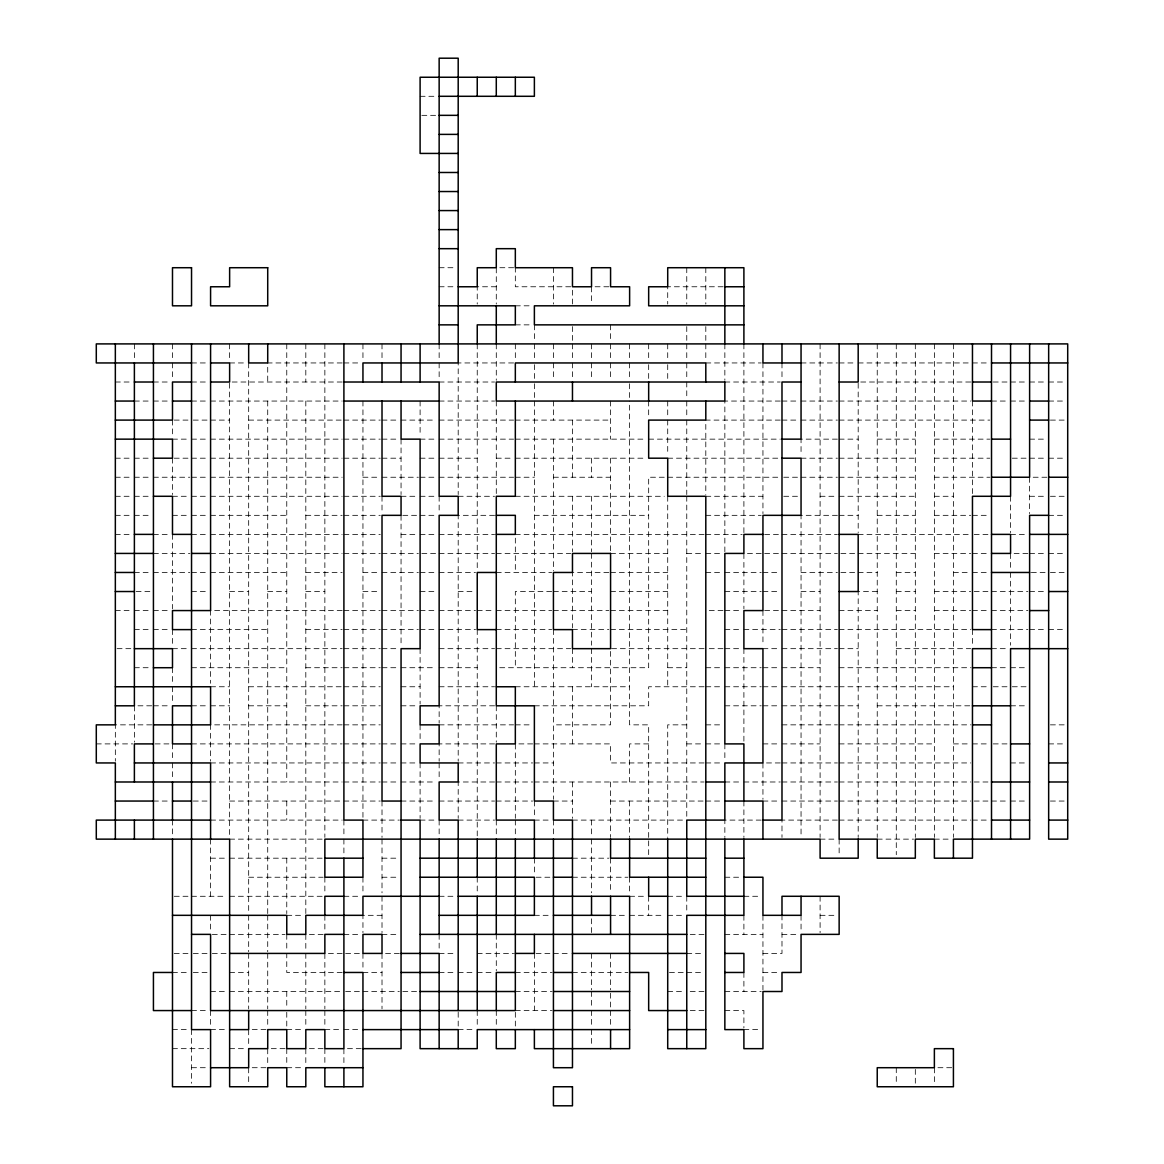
<?xml version="1.0" encoding="UTF-8"?>
<svg xmlns="http://www.w3.org/2000/svg" width="1164" height="1164" viewBox="0 0 1164 1164"><rect width="100%" height="100%" fill="white"/><g stroke="black" fill="none" stroke-linecap="round" stroke-linejoin="round"><path stroke-width="0.75" stroke-dasharray="5 3.75" d="M420.102 96.292L435.685 96.292M421.834 115.338L435.685 115.338M439.148 267.72L454.731 267.72M513.6 267.72L496.286 267.72L496.286 304.08M439.148 286.766L454.731 286.766M496.286 286.766L477.24 286.766L477.24 304.08M570.738 286.766L515.332 286.766L515.332 267.72M608.845 286.766L591.53 286.766L591.53 304.08M723.12 286.766L667.714 286.766L667.714 304.08M515.332 305.812L532.646 305.812M515.332 324.858L532.646 324.858M191.536 362.95L208.851 362.95M229.628 362.95L245.211 362.95M342.172 362.95L267.72 362.95L267.72 382.01M343.904 362.95L361.218 362.95M513.6 362.95L458.194 362.95L458.194 494.555M705.806 362.95L761.212 362.95M801.05 362.95L837.411 362.95M839.142 362.95L854.725 362.95M858.188 362.95L970.732 362.95M972.464 362.95L989.778 362.95M115.338 382.01L132.652 382.01M153.43 382.01L170.759 382.01M191.536 382.01L208.851 382.01M342.172 382.01L229.628 382.01L229.628 837.411M439.148 382.01L494.555 382.01M724.852 382.01L780.258 382.01M970.732 382.01L858.188 382.01L858.188 532.646M993.241 382.01L1008.839 382.01M1010.57 382.01L1027.885 382.01M1029.616 382.01L1046.931 382.01M1048.662 382.01L1064.245 382.01M134.384 401.056L151.698 401.056M153.43 401.056L170.759 401.056M191.536 401.056L208.851 401.056M210.582 401.056L342.172 401.056M439.148 401.056L494.555 401.056M780.258 401.056L724.852 401.056L724.852 551.692M781.99 401.056L799.319 401.056M801.05 401.056L837.411 401.056M839.142 401.056L970.732 401.056M991.51 401.056L1008.839 401.056M1010.57 401.056L1027.885 401.056M1048.662 401.056L1064.245 401.056M174.222 420.102L189.805 420.102M193.268 420.102L208.851 420.102M210.582 420.102L229.628 420.102M248.674 420.102L342.172 420.102M343.904 420.102L380.279 420.102M382.01 420.102L399.325 420.102M401.056 420.102L435.685 420.102M439.148 420.102L513.6 420.102M515.332 420.102L610.576 420.102M780.258 420.102L705.806 420.102L705.806 494.555M781.99 420.102L799.319 420.102M801.05 420.102L837.411 420.102M839.142 420.102L989.778 420.102M1050.394 420.102L1064.245 420.102M172.49 439.148L189.805 439.148M191.536 439.148L208.851 439.148M210.582 439.148L342.172 439.148M343.904 439.148L380.279 439.148M382.01 439.148L399.325 439.148M420.102 439.148L435.685 439.148M439.148 439.148L513.6 439.148M515.332 439.148L645.205 439.148M648.668 439.148L780.258 439.148M837.411 439.148L801.05 439.148L801.05 454.731M839.142 439.148L858.188 439.148M877.234 439.148L915.326 439.148M934.372 439.148L989.778 439.148M1029.616 439.148L1046.931 439.148M115.338 458.194L132.652 458.194M134.384 458.194L151.698 458.194M174.222 458.194L189.805 458.194M191.536 458.194L208.851 458.194M210.582 458.194L342.172 458.194M343.904 458.194L380.279 458.194M382.01 458.194L401.056 458.194M420.102 458.194L435.685 458.194M439.148 458.194L477.24 458.194M496.286 458.194L513.6 458.194M515.332 458.194L645.205 458.194M667.714 458.194L780.258 458.194M801.05 458.194L837.411 458.194M839.142 458.194L915.326 458.194M934.372 458.194L989.778 458.194M1012.302 458.194L1027.885 458.194M1029.616 458.194L1046.931 458.194M1048.662 458.194L1064.245 458.194M115.338 477.24L132.652 477.24M134.384 477.24L151.698 477.24M153.43 477.24L189.805 477.24M191.536 477.24L208.851 477.24M210.582 477.24L342.172 477.24M362.95 477.24L380.279 477.24M382.01 477.24L418.371 477.24M420.102 477.24L435.685 477.24M439.148 477.24L513.6 477.24M515.332 477.24L534.378 477.24M553.424 477.24L610.576 477.24M664.251 477.24L648.668 477.24L648.668 667.714L496.286 667.714M667.714 477.24L780.258 477.24M783.721 477.24L799.319 477.24M801.05 477.24L837.411 477.24M839.142 477.24L915.326 477.24M934.372 477.24L989.778 477.24M1046.931 477.24L1029.616 477.24L1029.616 513.6M115.338 496.286L132.652 496.286M134.384 496.286L151.698 496.286M172.49 496.286L189.805 496.286M191.536 496.286L208.851 496.286M210.582 496.286L342.172 496.286M343.904 496.286L380.279 496.286M401.056 496.286L418.371 496.286M420.102 496.286L435.685 496.286M458.194 496.286L494.555 496.286M515.332 496.286L664.251 496.286M705.806 496.286L762.944 496.286M783.721 496.286L799.319 496.286M820.096 496.286L837.411 496.286M839.142 496.286L915.326 496.286M934.372 496.286L953.418 496.286M1029.616 496.286L1046.931 496.286M1050.394 496.286L1064.245 496.286M115.338 515.332L132.652 515.332M134.384 515.332L151.698 515.332M172.49 515.332L189.805 515.332M191.536 515.332L208.851 515.332M210.582 515.332L286.766 515.332M305.812 515.332L342.172 515.332M343.904 515.332L380.279 515.332M402.788 515.332L418.371 515.332M420.102 515.332L435.685 515.332M494.555 515.332L458.194 515.332L458.194 761.212M534.378 515.332L648.668 515.332M705.806 515.332L761.212 515.332M837.411 515.332L801.05 515.332L801.05 837.411M839.142 515.332L858.188 515.332M877.234 515.332L915.326 515.332M934.372 515.332L970.732 515.332M972.464 515.332L989.778 515.332M1048.662 515.332L1064.245 515.332M115.338 534.378L132.652 534.378M153.43 534.378L170.759 534.378M191.536 534.378L208.851 534.378M210.582 534.378L342.172 534.378M343.904 534.378L380.279 534.378M401.056 534.378L418.371 534.378M420.102 534.378L435.685 534.378M439.148 534.378L494.555 534.378M704.075 534.378L515.332 534.378L515.332 572.47M705.806 534.378L742.166 534.378M764.675 534.378L780.258 534.378M781.99 534.378L837.411 534.378M858.188 534.378L970.732 534.378M974.195 534.378L989.778 534.378M1010.57 534.378L1027.885 534.378M153.43 553.424L189.805 553.424M210.582 553.424L342.172 553.424M343.904 553.424L380.279 553.424M382.01 553.424L418.371 553.424M421.834 553.424L435.685 553.424M439.148 553.424L494.555 553.424M496.286 553.424L570.738 553.424M610.576 553.424L667.714 553.424M686.76 553.424L704.075 553.424M705.806 553.424L723.12 553.424M761.212 553.424L743.898 553.424L743.898 608.845M764.675 553.424L780.258 553.424M781.99 553.424L837.411 553.424M840.874 553.424L854.725 553.424M858.188 553.424L915.326 553.424M934.372 553.424L970.732 553.424M972.464 553.424L989.778 553.424M1027.885 553.424L1010.57 553.424L1010.57 570.738M1029.616 553.424L1046.931 553.424M1048.662 553.424L1064.245 553.424M134.384 572.47L151.698 572.47M153.43 572.47L189.805 572.47M191.536 572.47L208.851 572.47M210.582 572.47L286.766 572.47M305.812 572.47L342.172 572.47M362.95 572.47L380.279 572.47M382.01 572.47L418.371 572.47M420.102 572.47L435.685 572.47M439.148 572.47L475.509 572.47M496.286 572.47L551.692 572.47M608.845 572.47L572.47 572.47L572.47 627.891M610.576 572.47L667.714 572.47M705.806 572.47L723.12 572.47M724.852 572.47L761.212 572.47M762.944 572.47L780.258 572.47M801.05 572.47L837.411 572.47M840.874 572.47L854.725 572.47M858.188 572.47L877.234 572.47M896.28 572.47L915.326 572.47M953.418 572.47L970.732 572.47M972.464 572.47L989.778 572.47M1031.348 572.47L1046.931 572.47M1050.394 572.47L1064.245 572.47M136.115 591.53L151.698 591.53M191.536 591.53L208.851 591.53M229.628 591.53L248.674 591.53M267.72 591.53L286.766 591.53M305.812 591.53L324.858 591.53M362.95 591.53L380.279 591.53M420.102 591.53L435.685 591.53M458.194 591.53L475.509 591.53M551.692 591.53L515.332 591.53L515.332 667.714M553.424 591.53L591.53 591.53M610.576 591.53L667.714 591.53M724.852 591.53L761.212 591.53M762.944 591.53L780.258 591.53M801.05 591.53L820.096 591.53M877.234 591.53L858.188 591.53L858.188 837.411M896.28 591.53L915.326 591.53M934.372 591.53L970.732 591.53M974.195 591.53L989.778 591.53M991.51 591.53L1027.885 591.53M1029.616 591.53L1046.931 591.53M115.338 610.576L132.652 610.576M134.384 610.576L151.698 610.576M153.43 610.576L170.759 610.576M342.172 610.576L210.582 610.576L210.582 683.297M343.904 610.576L380.279 610.576M382.01 610.576L418.371 610.576M420.102 610.576L435.685 610.576M439.148 610.576L475.509 610.576M477.24 610.576L494.555 610.576M496.286 610.576L551.692 610.576M553.424 610.576L608.845 610.576M610.576 610.576L667.714 610.576M709.269 610.576L723.12 610.576M724.852 610.576L742.166 610.576M764.675 610.576L780.258 610.576M781.99 610.576L820.096 610.576M839.142 610.576L877.234 610.576M896.28 610.576L915.326 610.576M934.372 610.576L970.732 610.576M972.464 610.576L989.778 610.576M991.51 610.576L1027.885 610.576M134.384 629.622L151.698 629.622M153.43 629.622L170.759 629.622M191.536 629.622L267.72 629.622M305.812 629.622L342.172 629.622M343.904 629.622L380.279 629.622M382.01 629.622L418.371 629.622M420.102 629.622L435.685 629.622M439.148 629.622L475.509 629.622M496.286 629.622L551.692 629.622M572.47 629.622L608.845 629.622M610.576 629.622L686.76 629.622M724.852 629.622L742.166 629.622M743.898 629.622L780.258 629.622M781.99 629.622L837.411 629.622M839.142 629.622L970.732 629.622M991.51 629.622L1027.885 629.622M1029.616 629.622L1046.931 629.622M1048.662 629.622L1064.245 629.622M117.069 648.668L132.652 648.668M172.49 648.668L189.805 648.668M191.536 648.668L342.172 648.668M343.904 648.668L380.279 648.668M382.01 648.668L399.325 648.668M439.148 648.668L494.555 648.668M496.286 648.668L570.738 648.668M704.075 648.668L610.576 648.668L610.576 724.852L553.424 724.852M709.269 648.668L723.12 648.668M724.852 648.668L742.166 648.668M762.944 648.668L780.258 648.668M781.99 648.668L837.411 648.668M839.142 648.668L858.188 648.668M896.28 648.668L970.732 648.668M991.51 648.668L1008.839 648.668M134.384 667.714L151.698 667.714M191.536 667.714L286.766 667.714M305.812 667.714L342.172 667.714M343.904 667.714L380.279 667.714M382.01 667.714L399.325 667.714M401.056 667.714L435.685 667.714M439.148 667.714L477.24 667.714M667.714 667.714L686.76 667.714M705.806 667.714L723.12 667.714M724.852 667.714L761.212 667.714M762.944 667.714L780.258 667.714M781.99 667.714L820.096 667.714M839.142 667.714L970.732 667.714M991.51 667.714L1008.839 667.714M1010.57 667.714L1027.885 667.714M210.582 686.76L229.628 686.76M248.674 686.76L342.172 686.76M343.904 686.76L380.279 686.76M401.056 686.76L420.102 686.76M439.148 686.76L494.555 686.76M515.332 686.76L629.622 686.76M704.075 686.76L648.668 686.76L648.668 705.806L534.378 705.806M705.806 686.76L723.12 686.76M724.852 686.76L761.212 686.76M762.944 686.76L780.258 686.76M781.99 686.76L837.411 686.76M839.142 686.76L953.418 686.76M972.464 686.76L989.778 686.76M993.241 686.76L1008.839 686.76M1012.302 686.76L1027.885 686.76M151.698 705.806L134.384 705.806L134.384 742.166M153.43 705.806L170.759 705.806M191.536 705.806L208.851 705.806M210.582 705.806L229.628 705.806M248.674 705.806L286.766 705.806M305.812 705.806L342.172 705.806M343.904 705.806L380.279 705.806M401.056 705.806L418.371 705.806M494.555 705.806L439.148 705.806L439.148 723.12M724.852 705.806L761.212 705.806M762.944 705.806L780.258 705.806M781.99 705.806L837.411 705.806M839.142 705.806L858.188 705.806M877.234 705.806L970.732 705.806M1010.57 705.806L1027.885 705.806M151.698 724.852L115.338 724.852L115.338 761.212M342.172 724.852L210.582 724.852L210.582 761.212M343.904 724.852L380.279 724.852M439.148 724.852L513.6 724.852M515.332 724.852L532.646 724.852M686.76 724.852L667.714 724.852L667.714 837.411M705.806 724.852L723.12 724.852M781.99 724.852L837.411 724.852M839.142 724.852L970.732 724.852M1050.394 724.852L1064.245 724.852M96.292 743.898L132.652 743.898M155.161 743.898L170.759 743.898M191.536 743.898L342.172 743.898M343.904 743.898L380.279 743.898M382.01 743.898L399.325 743.898M401.056 743.898L418.371 743.898M494.555 743.898L439.148 743.898L439.148 761.212M532.646 743.898L515.332 743.898L515.332 818.365M534.378 743.898L610.576 743.898L610.576 762.944L704.075 762.944M648.668 743.898L629.622 743.898L629.622 781.99M686.76 743.898L704.075 743.898M705.806 743.898L723.12 743.898M762.944 743.898L780.258 743.898M781.99 743.898L820.096 743.898M839.142 743.898L934.372 743.898M953.418 743.898L970.732 743.898M972.464 743.898L989.778 743.898M993.241 743.898L1008.839 743.898M1048.662 743.898L1064.245 743.898M210.582 762.944L342.172 762.944M343.904 762.944L380.279 762.944M382.01 762.944L399.325 762.944M401.056 762.944L418.371 762.944M458.194 762.944L494.555 762.944M496.286 762.944L532.646 762.944M534.378 762.944L553.424 762.944M705.806 762.944L723.12 762.944M780.258 762.944L762.944 762.944L762.944 799.319M781.99 762.944L837.411 762.944M839.142 762.944L970.732 762.944M1010.57 762.944L1027.885 762.944M210.582 781.99L342.172 781.99M343.904 781.99L380.279 781.99M382.01 781.99L399.325 781.99M401.056 781.99L435.685 781.99M494.555 781.99L458.194 781.99L458.194 818.365M496.286 781.99L532.646 781.99M534.378 781.99L704.075 781.99M724.852 781.99L742.166 781.99M743.898 781.99L780.258 781.99M781.99 781.99L837.411 781.99M839.142 781.99L970.732 781.99M974.195 781.99L989.778 781.99M153.43 801.05L170.759 801.05M193.268 801.05L208.851 801.05M229.628 801.05L342.172 801.05M343.904 801.05L380.279 801.05M401.056 801.05L435.685 801.05M439.148 801.05L494.555 801.05M496.286 801.05L532.646 801.05M553.424 801.05L572.47 801.05M610.576 801.05L704.075 801.05M705.806 801.05L723.12 801.05M762.944 801.05L780.258 801.05M781.99 801.05L837.411 801.05M839.142 801.05L970.732 801.05M974.195 801.05L989.778 801.05M991.51 801.05L1008.839 801.05M1010.57 801.05L1027.885 801.05M1050.394 801.05L1064.245 801.05M210.582 820.096L342.172 820.096M362.95 820.096L399.325 820.096M420.102 820.096L435.685 820.096M458.194 820.096L494.555 820.096M534.378 820.096L551.692 820.096M572.47 820.096L685.029 820.096M761.212 820.096L724.852 820.096L724.852 837.411M837.411 820.096L781.99 820.096L781.99 837.411M839.142 820.096L970.732 820.096M972.464 820.096L989.778 820.096M229.628 839.142L323.126 839.142M820.096 839.142L837.411 839.142M877.234 839.142L913.595 839.142M934.372 839.142L951.686 839.142M210.582 858.188L226.165 858.188M229.628 858.188L323.126 858.188M382.01 858.188L399.325 858.188M572.47 858.188L608.845 858.188M248.674 877.234L323.126 877.234M382.01 877.234L399.325 877.234M536.109 877.234L551.692 877.234M572.47 877.234L627.891 877.234M724.852 877.234L742.166 877.234M174.222 896.28L189.805 896.28M191.536 896.28L226.165 896.28M229.628 896.28L323.126 896.28M343.904 896.28L361.218 896.28M439.148 896.28L454.731 896.28M629.622 896.28L645.205 896.28M667.714 896.28L685.029 896.28M743.898 896.28L761.212 896.28M286.766 915.326L304.08 915.326M382.01 915.326L362.95 915.326L362.95 932.64M534.378 915.326L551.692 915.326M610.576 915.326L627.891 915.326M629.622 915.326L664.251 915.326M667.714 915.326L685.029 915.326M820.096 915.326L837.411 915.326M212.314 934.372L226.165 934.372M229.628 934.372L285.035 934.372M323.126 934.372L305.812 934.372L305.812 951.686M343.904 934.372L361.218 934.372M382.01 934.372L399.325 934.372M690.223 934.372L704.075 934.372M724.852 934.372L762.944 934.372M781.99 934.372L799.319 934.372M174.222 953.418L189.805 953.418M193.268 953.418L208.851 953.418M212.314 953.418L226.165 953.418M342.172 953.418L324.858 953.418L324.858 1008.839M345.635 953.418L361.218 953.418M399.325 953.418L382.01 953.418L382.01 1008.839M439.148 953.418L454.731 953.418M477.24 953.418L513.6 953.418M536.109 953.418L551.692 953.418M553.424 953.418L570.738 953.418M686.76 953.418L704.075 953.418M762.944 953.418L781.99 953.418L781.99 915.326M172.49 972.464L189.805 972.464M193.268 972.464L208.851 972.464M229.628 972.464L248.674 972.464M342.172 972.464L286.766 972.464L286.766 953.418M362.95 972.464L382.01 972.464M439.148 972.464L454.731 972.464M458.194 972.464L475.509 972.464M477.24 972.464L494.555 972.464M515.332 972.464L551.692 972.464M572.47 972.464L627.891 972.464M669.446 972.464L685.029 972.464M686.76 972.464L704.075 972.464M762.944 972.464L780.258 972.464M210.582 991.51L226.165 991.51M229.628 991.51L342.172 991.51M345.635 991.51L361.218 991.51M362.95 991.51L399.325 991.51M402.788 991.51L418.371 991.51M515.332 991.51L551.692 991.51M667.714 991.51L685.029 991.51M690.223 991.51L704.075 991.51M724.852 991.51L761.212 991.51M191.536 1010.57L208.851 1010.57M515.332 1010.57L551.692 1010.57M690.223 1010.57L704.075 1010.57M724.852 1010.57L743.898 1010.57L743.898 1027.885M172.49 1029.616L189.805 1029.616M210.582 1029.616L226.165 1029.616M265.989 1029.616L248.674 1029.616L248.674 1046.931M286.766 1029.616L304.08 1029.616M324.858 1029.616L342.172 1029.616M343.904 1029.616L361.218 1029.616M458.194 1029.616L475.509 1029.616M743.898 1029.616L761.212 1029.616M172.49 1048.662L208.851 1048.662M229.628 1048.662L245.211 1048.662M285.035 1048.662L267.72 1048.662L267.72 1064.245M323.126 1048.662L305.812 1048.662L305.812 1064.245M361.218 1048.662L343.904 1048.662L343.904 1064.245M191.536 1067.708L208.851 1067.708M265.989 1067.708L248.674 1067.708L248.674 1083.291M286.766 1067.708L304.08 1067.708M951.686 1067.708L934.372 1067.708L934.372 1083.291M1010.57 496.286L1010.57 532.646M1010.57 572.47L1010.57 645.205M972.464 401.056L972.464 494.555M972.464 629.622L972.464 645.205M953.418 343.904L953.418 837.411M934.372 343.904L934.372 837.411M915.326 343.904L915.326 837.411M915.326 1069.44L915.326 1083.291M896.28 343.904L896.28 854.725M896.28 1067.708L896.28 1083.291M877.234 343.904L877.234 837.411M839.142 839.142L839.142 854.725M820.096 343.904L820.096 837.411M820.096 896.28L820.096 932.64M801.05 915.326L801.05 932.64M781.99 362.95L781.99 380.279M762.944 362.95L762.944 513.6M762.944 610.576L762.944 645.205M762.944 915.326L762.944 989.778M743.898 343.904L743.898 532.646M743.898 648.668L743.898 742.166M743.898 801.05L743.898 837.411M743.898 915.326L743.898 934.372M743.898 972.464L743.898 991.51M724.852 343.904L724.852 380.279M724.852 743.898L724.852 761.212M705.806 267.72L705.806 304.08M705.806 326.589L705.806 342.172M705.806 343.904L705.806 361.218M686.76 267.72L686.76 304.08M686.76 326.589L686.76 342.172M686.76 343.904L686.76 361.218M686.76 362.95L686.76 380.279M686.76 382.01L686.76 399.325M686.76 401.056L686.76 418.371M686.76 420.102L686.76 494.555M686.76 496.286L686.76 818.365M686.76 896.28L686.76 913.595M667.714 343.904L667.714 361.218M667.714 364.681L667.714 380.279M667.714 401.056L667.714 418.371M667.714 420.102L667.714 454.731M667.714 496.286L667.714 686.76M648.668 343.904L648.668 361.218M648.668 364.681L648.668 380.279M648.668 401.056L648.668 418.371M648.668 837.411L648.668 724.852L629.622 724.852L629.622 401.056M648.668 840.874L648.668 854.725M648.668 896.28L648.668 915.326M629.622 343.904L629.622 361.218M629.622 362.95L629.622 380.279M629.622 383.742L629.622 399.325M629.622 801.05L629.622 837.411M629.622 877.234L629.622 892.817M610.576 324.858L610.576 342.172M610.576 343.904L610.576 361.218M610.576 362.95L610.576 380.279M610.576 401.056L610.576 439.148M610.576 458.194L610.576 551.692M610.576 781.99L610.576 837.411M610.576 858.188L610.576 892.817M610.576 953.418L610.576 989.778M610.576 993.241L610.576 1008.839M610.576 1010.57L610.576 1027.885M591.53 343.904L591.53 361.218M591.53 362.95L591.53 380.279M591.53 458.194L591.53 477.24M591.53 496.286L591.53 551.692M591.53 553.424L591.53 645.205M591.53 648.668L591.53 686.76M591.53 820.096L591.53 837.411M591.53 839.142L591.53 892.817M591.53 918.789L591.53 932.64M591.53 953.418L591.53 989.778M591.53 991.51L591.53 1008.839M591.53 1010.57L591.53 1027.885M591.53 1029.616L591.53 1046.931M572.47 290.229L572.47 304.08M572.47 326.589L572.47 342.172M572.47 343.904L572.47 361.218M572.47 362.95L572.47 380.279M572.47 420.102L572.47 477.24M572.47 496.286L572.47 551.692M572.47 648.668L572.47 667.714M572.47 686.76L572.47 743.898M572.47 781.99L572.47 818.365M553.424 267.72L553.424 304.08M553.424 343.904L553.424 361.218M553.424 362.95L553.424 380.279M553.424 401.056L553.424 420.102M553.424 439.148L553.424 570.738M553.424 629.622L553.424 799.319M553.424 820.096L553.424 837.411M534.378 324.858L534.378 342.172M534.378 343.904L534.378 361.218M534.378 364.681L534.378 380.279M534.378 383.742L534.378 399.325M534.378 401.056L534.378 686.76M534.378 801.05L534.378 818.365M534.378 858.188L534.378 873.771M534.378 953.418L534.378 1010.57M515.332 343.904L515.332 361.218M515.332 820.096L515.332 837.411M515.332 1012.302L515.332 1027.885M496.286 343.904L496.286 380.279M496.286 401.056L496.286 494.555M496.286 705.806L496.286 742.166M496.286 820.096L496.286 837.411M496.286 934.372L496.286 970.732M496.286 1010.57L496.286 1027.885M477.24 343.904L477.24 570.738M477.24 629.622L477.24 837.411M477.24 877.234L477.24 892.817M477.24 1010.57L477.24 1027.885M458.194 1012.302L458.194 1027.885M439.148 343.904L439.148 361.218M439.148 362.95L439.148 380.279M439.148 496.286L439.148 513.6M439.148 762.944L439.148 780.258M439.148 820.096L439.148 837.411M439.148 934.372L439.148 951.686M420.102 401.056L420.102 435.685M420.102 648.668L420.102 704.075M420.102 724.852L420.102 742.166M420.102 762.944L420.102 818.365M401.056 439.148L401.056 494.555M401.056 515.332L401.056 645.205M382.01 343.904L382.01 361.218M382.01 496.286L382.01 513.6M382.01 801.05L382.01 837.411M382.01 839.142L382.01 892.817M382.01 896.28L382.01 932.64M362.95 343.904L362.95 361.218M362.95 401.056L362.95 818.365M362.95 877.234L362.95 892.817M362.95 953.418L362.95 970.732M343.904 820.096L343.904 837.411M343.904 839.142L343.904 854.725M324.858 343.904L324.858 837.411M324.858 877.234L324.858 892.817M324.858 915.326L324.858 932.64M324.858 1010.57L324.858 1027.885M324.858 1048.662L324.858 1064.245M305.812 343.904L305.812 382.01M305.812 401.056L305.812 913.595M305.812 953.418L305.812 1008.839M305.812 1010.57L305.812 1027.885M286.766 343.904L286.766 781.99M286.766 801.05L286.766 820.096M286.766 858.188L286.766 913.595M286.766 934.372L286.766 951.686M286.766 991.51L286.766 1008.839M286.766 1012.302L286.766 1027.885M286.766 1048.662L286.766 1064.245M267.72 401.056L267.72 913.595M267.72 915.326L267.72 951.686M267.72 953.418L267.72 1008.839M267.72 1010.57L267.72 1027.885M248.674 362.95L248.674 913.595M248.674 915.326L248.674 951.686M248.674 953.418L248.674 1008.839M229.628 343.904L229.628 361.218M210.582 839.142L210.582 896.28M210.582 915.326L210.582 932.64M210.582 1010.57L210.582 1027.885M191.536 1029.616L191.536 1083.291M172.49 343.904L172.49 361.218M172.49 362.95L172.49 380.279M172.49 420.102L172.49 435.685M172.49 458.194L172.49 494.555M172.49 534.378L172.49 608.845M172.49 629.622L172.49 645.205M172.49 667.714L172.49 683.297M172.49 686.76L172.49 704.075M172.49 743.898L172.49 761.212M172.49 762.944L172.49 780.258M172.49 820.096L172.49 837.411M134.384 343.904L134.384 361.218"/><path stroke-width="1.5" d="M439.148 96.292L534.378 96.292L534.378 77.246L420.102 77.246L420.102 153.43L458.194 153.43M439.148 115.338L458.194 115.338M439.148 134.384L458.194 134.384M439.148 172.49L458.194 172.49M439.148 191.536L458.194 191.536M439.148 210.582L458.194 210.582M439.148 229.628L458.194 229.628M439.148 248.674L458.194 248.674M458.194 286.766L477.24 286.766L477.24 267.72L496.286 267.72L496.286 248.674L515.332 248.674L515.332 267.72L572.47 267.72L572.47 286.766L591.53 286.766L591.53 267.72L610.576 267.72L610.576 286.766L629.622 286.766L629.622 305.812L534.378 305.812L534.378 324.858L743.898 324.858M724.852 286.766L743.898 286.766M439.148 305.812L515.332 305.812L515.332 324.858L477.24 324.858L477.24 343.904M743.898 305.812L648.668 305.812L648.668 286.766L667.714 286.766L667.714 267.72L743.898 267.72L743.898 343.904M439.148 324.858L458.194 324.858M191.536 362.95L96.292 362.95L96.292 343.904L1067.708 343.904L1067.708 839.142L1048.662 839.142L1048.662 343.904M210.582 362.95L229.628 362.95L229.628 382.01L210.582 382.01M801.05 362.95L762.944 362.95L762.944 343.904M991.51 362.95L1067.708 362.95M134.384 382.01L153.43 382.01M191.536 382.01L172.49 382.01L172.49 420.102L115.338 420.102M343.904 382.01L439.148 382.01L439.148 496.286L458.194 496.286L458.194 515.332L439.148 515.332L439.148 705.806L420.102 705.806L420.102 724.852L439.148 724.852L439.148 743.898L420.102 743.898L420.102 762.944L458.194 762.944L458.194 781.99L439.148 781.99L439.148 820.096L458.194 820.096L458.194 1010.57M801.05 382.01L781.99 382.01L781.99 820.096L762.944 820.096M839.142 382.01L858.188 382.01L858.188 343.904M972.464 382.01L991.51 382.01M115.338 401.056L134.384 401.056M172.49 401.056L191.536 401.056M343.904 401.056L439.148 401.056M991.51 401.056L972.464 401.056L972.464 343.904M1029.616 401.056L1048.662 401.056M1029.616 420.102L1048.662 420.102M115.338 439.148L172.49 439.148L172.49 458.194L153.43 458.194M781.99 439.148L801.05 439.148L801.05 343.904M991.51 439.148L1010.57 439.148M781.99 458.194L801.05 458.194L801.05 515.332L762.944 515.332L762.944 610.576L743.898 610.576L743.898 648.668L762.944 648.668L762.944 762.944L724.852 762.944L724.852 820.096L686.76 820.096L686.76 896.28L743.898 896.28M991.51 477.24L1029.616 477.24L1029.616 343.904M1048.662 477.24L1067.708 477.24M153.43 496.286L172.49 496.286L172.49 534.378L191.536 534.378M496.286 515.332L515.332 515.332L515.332 534.378L496.286 534.378M1048.662 515.332L1029.616 515.332L1029.616 839.142L953.418 839.142L953.418 858.188M134.384 534.378L153.43 534.378M762.944 534.378L743.898 534.378L743.898 553.424L724.852 553.424L724.852 743.898L743.898 743.898L743.898 801.05M839.142 534.378L858.188 534.378L858.188 591.53L839.142 591.53M991.51 534.378L1010.57 534.378L1010.57 553.424L991.51 553.424M1029.616 534.378L1067.708 534.378M115.338 553.424L153.43 553.424M191.536 553.424L210.582 553.424M115.338 572.47L134.384 572.47M496.286 572.47L477.24 572.47L477.24 629.622L496.286 629.622M991.51 572.47L1029.616 572.47M115.338 591.53L134.384 591.53M1048.662 591.53L1067.708 591.53M1029.616 610.576L1048.662 610.576M191.536 629.622L172.49 629.622L172.49 610.576L210.582 610.576L210.582 343.904M991.51 629.622L972.464 629.622L972.464 496.286L1010.57 496.286L1010.57 343.904M134.384 648.668L172.49 648.668L172.49 667.714L153.43 667.714M991.51 648.668L972.464 648.668L972.464 858.188L934.372 858.188L934.372 839.142L915.326 839.142L915.326 858.188L877.234 858.188L877.234 839.142L839.142 839.142L839.142 343.904M1067.708 648.668L1010.57 648.668L1010.57 839.142M972.464 667.714L991.51 667.714M115.338 686.76L210.582 686.76L210.582 724.852L153.43 724.852M496.286 686.76L515.332 686.76L515.332 743.898L496.286 743.898L496.286 820.096L534.378 820.096L534.378 858.188M115.338 705.806L134.384 705.806L134.384 362.95M191.536 705.806L172.49 705.806L172.49 743.898L191.536 743.898M972.464 705.806L1010.57 705.806M972.464 724.852L991.51 724.852M153.43 743.898L134.384 743.898L134.384 781.99M1010.57 743.898L1029.616 743.898M134.384 762.944L210.582 762.944L210.582 839.142M1048.662 762.944L1067.708 762.944M115.338 781.99L210.582 781.99M705.806 781.99L724.852 781.99M991.51 781.99L1029.616 781.99M1048.662 781.99L1067.708 781.99M115.338 801.05L153.43 801.05M172.49 801.05L191.536 801.05M401.056 801.05L382.01 801.05L382.01 515.332L401.056 515.332L401.056 496.286L382.01 496.286L382.01 401.056M724.852 801.05L762.944 801.05L762.944 839.142M210.582 820.096L96.292 820.096L96.292 839.142L229.628 839.142L229.628 1086.754L267.72 1086.754L267.72 1067.708L286.766 1067.708L286.766 1086.754L305.812 1086.754L305.812 1067.708L362.95 1067.708M401.056 820.096L420.102 820.096L420.102 1048.662L477.24 1048.662L477.24 1029.616L629.622 1029.616M991.51 820.096L1029.616 820.096M1048.662 820.096L1067.708 820.096M324.858 858.188L362.95 858.188M420.102 858.188L572.47 858.188M705.806 858.188L610.576 858.188L610.576 839.142M724.852 858.188L743.898 858.188M420.102 877.234L534.378 877.234L534.378 915.326L439.148 915.326M553.424 877.234L572.47 877.234M705.806 877.234L629.622 877.234L629.622 839.142M743.898 877.234L762.944 877.234L762.944 915.326L801.05 915.326L801.05 896.28M343.904 896.28L324.858 896.28L324.858 915.326M439.148 896.28L362.95 896.28L362.95 915.326L305.812 915.326L305.812 934.372L286.766 934.372L286.766 915.326L172.49 915.326M458.194 896.28L629.622 896.28L629.622 1048.662L534.378 1048.662L534.378 1029.616M667.714 896.28L648.668 896.28L648.668 877.234M553.424 915.326L610.576 915.326M191.536 934.372L210.582 934.372L210.582 1010.57L515.332 1010.57L515.332 839.142M343.904 934.372L324.858 934.372L324.858 953.418L229.628 953.418M420.102 934.372L686.76 934.372M401.056 953.418L439.148 953.418L439.148 1048.662M515.332 953.418L534.378 953.418L534.378 934.372M572.47 953.418L686.76 953.418M724.852 953.418L743.898 953.418L743.898 972.464L724.852 972.464M172.49 972.464L153.43 972.464L153.43 1010.57L191.536 1010.57M343.904 972.464L362.95 972.464L362.95 1086.754L324.858 1086.754L324.858 1067.708M401.056 972.464L439.148 972.464M515.332 972.464L496.286 972.464L496.286 1010.57M553.424 972.464L572.47 972.464M629.622 972.464L648.668 972.464L648.668 1010.57L686.76 1010.57M420.102 991.51L515.332 991.51M553.424 991.51L629.622 991.51M553.424 1010.57L629.622 1010.57M229.628 1029.616L248.674 1029.616L248.674 1010.57M362.95 1029.616L458.194 1029.616L458.194 1048.662M667.714 1029.616L705.806 1029.616M362.95 1048.662L401.056 1048.662L401.056 648.668L420.102 648.668L420.102 439.148L401.056 439.148L401.056 401.056M210.582 1067.708L248.674 1067.708L248.674 1048.662L267.72 1048.662L267.72 1029.616L286.766 1029.616L286.766 1048.662L305.812 1048.662L305.812 1029.616L324.858 1029.616L324.858 1048.662L343.904 1048.662L343.904 858.188M991.51 343.904L991.51 839.142M858.188 839.142L858.188 858.188L820.096 858.188L820.096 839.142L324.858 839.142L324.858 877.234L362.95 877.234L362.95 820.096L343.904 820.096L343.904 343.904M781.99 343.904L781.99 362.95M781.99 915.326L781.99 896.28L839.142 896.28L839.142 934.372L801.05 934.372L801.05 972.464L781.99 972.464L781.99 991.51L762.944 991.51L762.944 1048.662L743.898 1048.662L743.898 1029.616L724.852 1029.616L724.852 839.142M743.898 839.142L743.898 915.326L686.76 915.326L686.76 1048.662M724.852 267.72L724.852 343.904M705.806 382.01L705.806 362.95L515.332 362.95L515.332 382.01M705.806 401.056L705.806 420.102L648.668 420.102L648.668 458.194L667.714 458.194L667.714 496.286L705.806 496.286L705.806 1048.662L667.714 1048.662L667.714 839.142M648.668 382.01L648.668 401.056M610.576 896.28L610.576 934.372M610.576 1029.616L610.576 1048.662M591.53 896.28L591.53 915.326M572.47 382.01L572.47 401.056M553.424 839.142L553.424 1067.708L572.47 1067.708L572.47 820.096L553.424 820.096L553.424 801.05L534.378 801.05L534.378 705.806L496.286 705.806L496.286 496.286L515.332 496.286L515.332 401.056M515.332 77.246L515.332 96.292M515.332 1029.616L515.332 1048.662L496.286 1048.662L496.286 1029.616M496.286 77.246L496.286 96.292M496.286 305.812L496.286 343.904M496.286 839.142L496.286 934.372M477.24 77.246L477.24 96.292M477.24 839.142L477.24 877.234M477.24 896.28L477.24 1010.57M439.148 343.904L439.148 58.2L458.194 58.2L458.194 362.95L362.95 362.95L362.95 382.01M439.148 839.142L439.148 934.372M420.102 343.904L420.102 382.01M401.056 343.904L401.056 382.01M382.01 362.95L382.01 382.01M343.904 1067.708L343.904 1086.754M267.72 343.904L267.72 362.95L248.674 362.95L248.674 343.904M191.536 343.904L191.536 1029.616L210.582 1029.616L210.582 1086.754L172.49 1086.754L172.49 839.142M172.49 781.99L172.49 820.096M153.43 343.904L153.43 839.142M134.384 820.096L134.384 839.142M115.338 343.904L115.338 724.852L96.292 724.852L96.292 762.944L115.338 762.944L115.338 839.142M191.536 267.72L172.49 267.72L172.49 305.812L191.536 305.812L191.536 267.72M267.72 267.72L229.628 267.72L229.628 286.766L210.582 286.766L210.582 305.812L267.72 305.812L267.72 267.72M724.852 382.01L496.286 382.01L496.286 401.056L724.852 401.056L724.852 382.01M610.576 553.424L572.47 553.424L572.47 572.47L553.424 572.47L553.424 629.622L572.47 629.622L572.47 648.668L610.576 648.668L610.576 553.424M382.01 934.372L362.95 934.372L362.95 953.418L382.01 953.418L382.01 934.372M953.418 1048.662L934.372 1048.662L934.372 1067.708L877.234 1067.708L877.234 1086.754L953.418 1086.754L953.418 1048.662M572.47 1086.754L553.424 1086.754L553.424 1105.8L572.47 1105.8L572.47 1086.754"/></g></svg>
